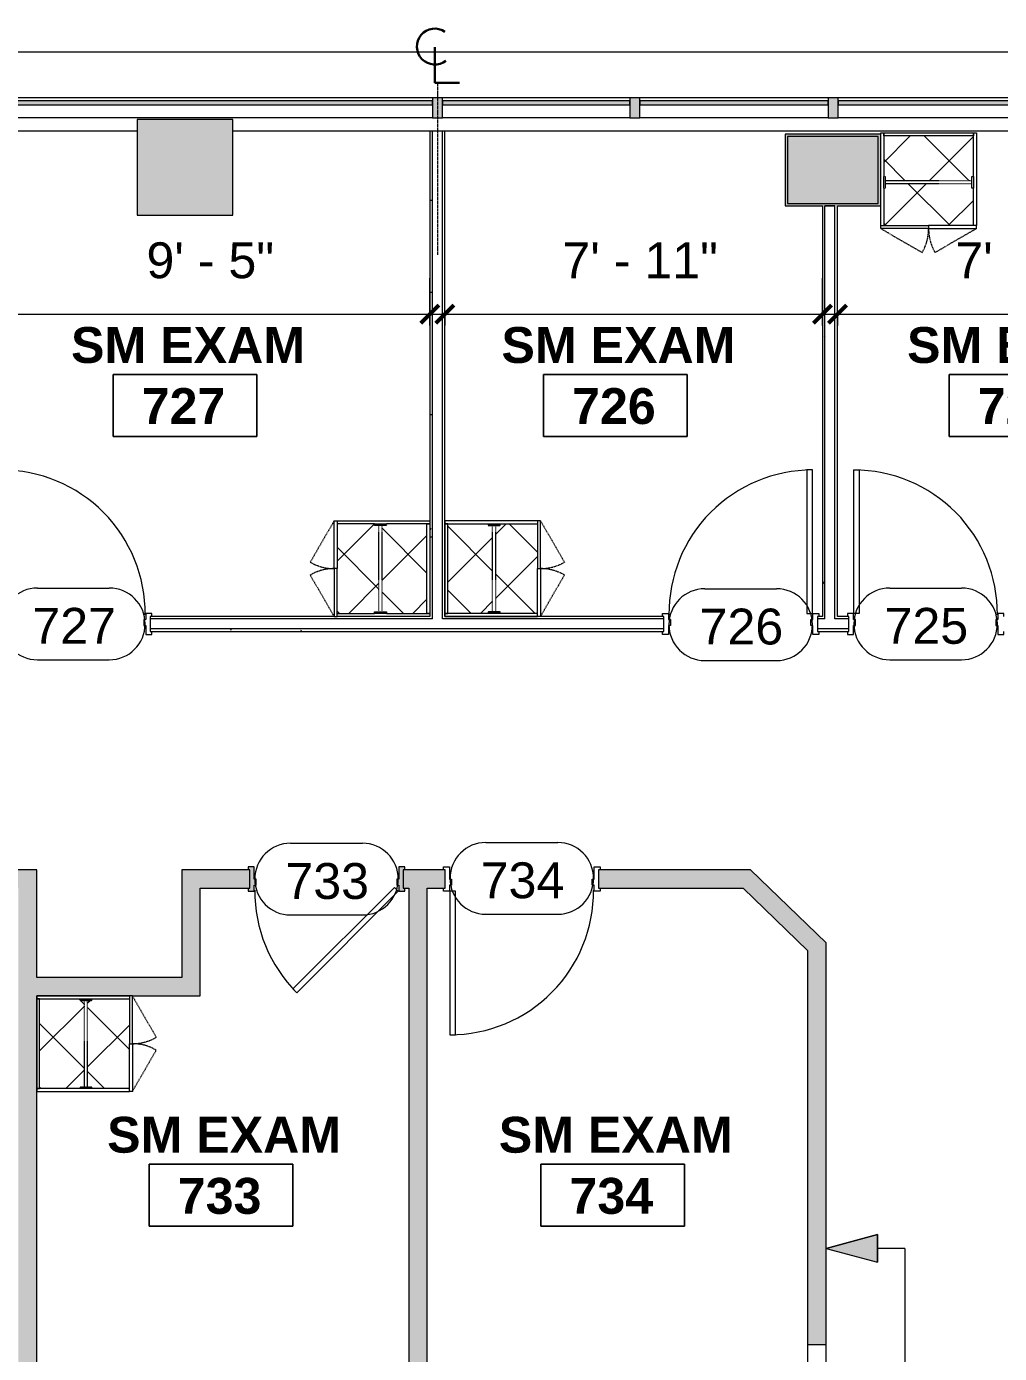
# Model space of a CAD drawing. Header units: inches. Extents: x 920 to 3228, y -557 to 2680.
# Drawn here: x 2191.8 to 2435.8, y 1807.4 to 2140.2 of the extents above; entities that cross this region are included whole.
import ezdxf

# ---------------------------------------------------------------- set-up
doc = ezdxf.new("R2010")
doc.units = ezdxf.units.IN
doc.header["$MEASUREMENT"] = 0
for name, pattern in [('Center 1_16_', [0.15625, 0.0625, -0.03125, 0.03125, -0.03125]), ('Dash', [0.25, 0.125, -0.125]), ('Hidden', [0.28125, 0.1875, -0.09375])]:
    doc.linetypes.add(name, pattern=pattern)
for name, color, linetype, lineweight in [('A-ANNO-DIMS', 211, 'Continuous', 9), ('A-ANNO-DIMS-96', 211, 'Continuous', 9), ('A-ANNO-NOTE', 131, 'Continuous', 9), ('A-AREA-IDEN', 2, 'Continuous', 9), ('A-DETL', 90, 'Continuous', 9), ('A-DETL-GENF', 92, 'Continuous', 9), ('A-DOOR', 31, 'Continuous', 13), ('A-DOOR-IDEN', 31, 'Continuous', 9), ('A-GLAZ-CURT', 52, 'Continuous', 13), ('A-GLAZ-CWMG', 51, 'Continuous', 13), ('A-WALL', 113, 'Continuous', 13), ('A-WALL-PATT', 111, 'Continuous', 13), ('I-WALL', 2, 'Continuous', 13), ('Q-CASE', 31, 'Continuous', 13), ('Q-CASE-HDLN', 31, 'Dash', 9)]:
    doc.layers.add(name, color=color, linetype=linetype, lineweight=lineweight)
doc.styles.add('Swis721 Lt BT', font='swissl.ttf', dxfattribs={"height": 9})
doc.styles.add('Swis721 Lt BT_B', font='', dxfattribs={"height": 9})
doc.styles.get('Swis721 Lt BT_B').set_extended_font_data('Swis721 Lt BT', bold=True)
doc.dimstyles.new('OTJ_-_3_32__Linear__0__Tolerance', dxfattribs={"dimscale": 12, "dimtxt": 9.497835, "dimasz": 0.375, "dimexe": 0.75, "dimexo": 0.5, "dimgap": 0.5, "dimtad": 1, "dimdec": 0, "dimzin": 3, "dimdsep": 46, "dimlunit": 4, "dimtxsty": 'Swis721 Lt BT', "dimblk1": 'OBLIQUE', "dimblk2": 'OBLIQUE', "dimsah": 1, "dimcen": 0.09, "dimdle": 0.75, "dimazin": 0, "dimtfac": 1, "dimtdec": 4, "dimtix": 1, "dimtmove": 0, "dimatfit": 3, "dimfxl": 1, "dimtvp": 1, "dimfrac": 2, "dimtolj": 1, "dimtzin": 0, "dimarcsym": 2})
doc.dimstyles.new('OTJ_-_3_32__Linear__1_2__Tolerance', dxfattribs={"dimscale": 12, "dimtxt": 9.497835, "dimasz": 0.375, "dimexe": 0.75, "dimexo": 0.5, "dimgap": 0.5, "dimtad": 1, "dimdec": 1, "dimrnd": 0.5, "dimzin": 3, "dimdsep": 46, "dimlunit": 4, "dimtxsty": 'Swis721 Lt BT', "dimblk1": 'OBLIQUE', "dimblk2": 'OBLIQUE', "dimsah": 1, "dimcen": 0.09, "dimdle": 0.75, "dimazin": 0, "dimtfac": 1, "dimtdec": 4, "dimtix": 1, "dimtmove": 0, "dimatfit": 3, "dimfxl": 1, "dimtvp": 1, "dimfrac": 2, "dimtolj": 1, "dimtzin": 0, "dimarcsym": 2})
pattern_1 = [(0, (664.756, 0), (30.72, 7.68), [1.267, -21.773, 1.267, -21.773, -122.88]), (0, (664.756, 0), (30.72, 7.68), [-46.08, 1.267, -44.813, 1.267, -21.773, -53.76]), (0, (664.756, 0), (30.72, 7.68), [-115.2, 1.267, -14.093, 1.267, -37.133]), (120, (676.276, 3.84), (-22.011075, 22.7643), [1.267, -21.773, 1.267, -21.773, -122.88]), (120, (676.276, 3.84), (-22.011075, 22.7643), [-46.08, 1.267, -44.813, 1.267, -21.773, -53.76]), (120, (676.276, 3.84), (-22.011075, 22.7643), [-115.2, 1.267, -14.093, 1.267, -37.133]), (240, (680.116, 19.2), (-8.708925, -30.4443), [1.267, -21.773, 1.267, -21.773, -122.88]), (240, (680.116, 19.2), (-8.708925, -30.4443), [-46.08, 1.267, -44.813, 1.267, -21.773, -53.76]), (240, (680.116, 19.2), (-8.708925, -30.4443), [-115.2, 1.267, -14.093, 1.267, -37.133])]

# ---------------------------------------------------------------- blocks, each defined once
blk = doc.blocks.new('System Panel - Glazed-7148734-Level XX  CONSTRUCTION')
at = {"layer": 'A-GLAZ-CURT', "lineweight": 9}
blk.add_hatch(color=7, dxfattribs=at).paths.add_polyline_path([(11.22, 0.75), (61.25, 0.75), (61.25, 1.75), (-61.25, 1.75), (-61.25, 0.75), (3.59, 0.75)], flags=0)
at = {"layer": 'A-GLAZ-CURT', "color": 8, "lineweight": 20}
for p, q in [((61.25, 1.75), (-61.25, 1.75)), ((-61.25, 1.75), (-61.25, 0.75)), ((-61.25, 0.75), (61.25, 0.75)), ((61.25, 0.75), (61.25, 1.75))]:
    blk.add_line(p, q, dxfattribs=at)
blk = doc.blocks.new('System Panel - Glazed-7148729-Level XX  CONSTRUCTION')
at = {"layer": 'A-GLAZ-CURT', "lineweight": 9}
blk.add_hatch(color=7, dxfattribs=at).paths.add_polyline_path([(23.5, 0.75), (23.5, 1.75), (-23.5, 1.75), (-23.5, 0.75)], flags=0)
at = {"layer": 'A-GLAZ-CURT', "color": 8, "lineweight": 20}
for p, q in [((23.5, 1.75), (-23.5, 1.75)), ((-23.5, 1.75), (-23.5, 0.75)), ((-23.5, 0.75), (23.5, 0.75)), ((23.5, 0.75), (23.5, 1.75))]:
    blk.add_line(p, q, dxfattribs=at)
blk = doc.blocks.new('System Panel - Glazed-7148728-Level XX  CONSTRUCTION')
at = {"layer": 'A-GLAZ-CURT', "lineweight": 9}
blk.add_hatch(color=7, dxfattribs=at).paths.add_polyline_path([(23.625, 0.75), (23.625, 1.75), (-23.625, 1.75), (-23.625, 0.75)], flags=0)
at = {"layer": 'A-GLAZ-CURT', "color": 8, "lineweight": 20}
for p, q in [((23.625, 1.75), (-23.625, 1.75)), ((-23.625, 1.75), (-23.625, 0.75)), ((-23.625, 0.75), (23.625, 0.75)), ((23.625, 0.75), (23.625, 1.75))]:
    blk.add_line(p, q, dxfattribs=at)
blk = doc.blocks.new('System Panel - Glazed-7148733-Level XX  CONSTRUCTION')
at = {"layer": 'A-GLAZ-CURT', "lineweight": 9}
blk.add_hatch(color=7, dxfattribs=at).paths.add_polyline_path([(23.75, 0.75), (23.75, 1.75), (-23.75, 1.75), (-23.75, 0.75)], flags=0)
at = {"layer": 'A-GLAZ-CURT', "color": 8, "lineweight": 20}
for p, q in [((23.75, 1.75), (-23.75, 1.75)), ((-23.75, 1.75), (-23.75, 0.75)), ((-23.75, 0.75), (23.75, 0.75)), ((23.75, 0.75), (23.75, 1.75))]:
    blk.add_line(p, q, dxfattribs=at)
blk = doc.blocks.new('Rectangular Mullion - 2_5_ x 5_ rectangular-7148713-Level XX  CONSTRUCTION')
at = {"layer": 'A-GLAZ-CWMG', "lineweight": 9}
blk.add_hatch(color=7, dxfattribs=at).paths.add_polyline_path([(-1.25, 2.5), (1.25, 2.5), (1.25, -2.5), (-1.25, -2.5), (-1.25, -0.75)], flags=0)
at = {"layer": 'A-GLAZ-CWMG', "color": 8, "lineweight": 20}
for p, q in [((-1.25, 2.5), (1.25, 2.5)), ((-1.25, -2.5), (-1.25, 2.5)), ((1.25, 2.5), (1.25, -2.5)), ((1.25, -2.5), (-1.25, -2.5))]:
    blk.add_line(p, q, dxfattribs=at)
blk = doc.blocks.new('Rectangular Mullion - 2_5_ x 5_ rectangular-7148719-Level XX  CONSTRUCTION')
at = {"layer": 'A-GLAZ-CWMG', "lineweight": 9}
for p, q in [((1628.8, 2122.36), (1506.3, 2122.36)), ((1628.8, 2117.36), (1506.3, 2117.36))]:
    blk.add_line(p, q, dxfattribs=at)
blk = doc.blocks.new('Rectangular Mullion - 2_5_ x 5_ rectangular-7148714-Level XX  CONSTRUCTION')
at = {"layer": 'A-GLAZ-CWMG', "lineweight": 9}
for p, q in [((1453.8, 2122.36), (1406.8, 2122.36)), ((1453.8, 2117.36), (1406.8, 2117.36))]:
    blk.add_line(p, q, dxfattribs=at)
blk = doc.blocks.new('Rectangular Mullion - 2_5_ x 5_ rectangular-7148712-Level XX  CONSTRUCTION')
at = {"layer": 'A-GLAZ-CWMG', "lineweight": 9}
for p, q in [((1728.05, 2122.36), (1680.8, 2122.36)), ((1728.05, 2117.36), (1680.8, 2117.36))]:
    blk.add_line(p, q, dxfattribs=at)
blk = doc.blocks.new('Rectangular Mullion - 2_5_ x 5_ rectangular-7148718-Level XX  CONSTRUCTION')
at = {"layer": 'A-GLAZ-CWMG', "lineweight": 9}
for p, q in [((1179.55, 2122.36), (1132.05, 2122.36)), ((1179.55, 2117.36), (1132.05, 2117.36))]:
    blk.add_line(p, q, dxfattribs=at)
blk = doc.blocks.new('Door - Single - Solid Door-7732915-Level XX  CONSTRUCTION')
at = {"layer": 'A-DOOR'}
h = blk.add_hatch(color=250, dxfattribs=at)
h.paths.add_polyline_path([(-14.13, 3.15), (-15.63, 3.15), (-15.63, 2.4), (-15.26, 2.4), (-15.26, -2.22), (-15.63, -2.22), (-15.63, -2.97), (-14.13, -2.97), (-14.13, 0.15), (-13.63, 0.15), (-13.63, 1.65), (-14.13, 1.65), (-14.13, 2.4)], flags=0)
h.paths.add_polyline_path([(23.24, 3.15), (22.12, 3.15), (22.12, 1.65), (21.62, 1.65), (21.62, 0.15), (22.12, 0.15), (22.12, -2.97), (23.62, -2.97), (23.62, -2.22), (23.24, -2.22), (23.24, 2.4), (23.62, 2.4), (23.62, 3.15)], flags=0)
at = {"layer": 'A-DOOR', "color": 8, "lineweight": 20}
for p, q in [((-14.01, 3.15), (11.45, 28.61)), ((12.42, 27.63), (-13.03, 2.18)), ((11.45, 28.61), (12.42, 27.63)), ((-15.63, 3.15), (-15.63, 2.4)), ((-14.13, 3.15), (-15.63, 3.15)), ((-14.13, 1.65), (-14.13, 3.15)), ((-13.63, 1.65), (-14.13, 1.65)), ((-14.13, -2.97), (-14.13, 0.15)), ((-14.13, 0.15), (-13.63, 0.15)), ((-13.03, 2.18), (-14.01, 3.15)), ((-13.63, 0.15), (-13.63, 1.65)), ((22.12, 1.65), (21.62, 1.65)), ((21.62, 1.65), (21.62, 0.15)), ((21.62, 0.15), (22.12, 0.15)), ((23.62, 3.15), (22.12, 3.15)), ((22.12, 3.15), (22.12, 1.65)), ((22.12, 0.15), (22.12, -2.97)), ((23.62, 2.4), (23.62, 3.15)), ((-15.63, -2.22), (-15.63, -2.97)), ((-15.63, -2.97), (-14.13, -2.97)), ((22.12, -2.97), (23.62, -2.97)), ((23.62, -2.97), (23.62, -2.22))]:
    blk.add_line(p, q, dxfattribs=at)
at = {"layer": 'A-DOOR', "lineweight": 9}
blk.add_arc((-14.01, 3.15), 36, 359.5, 45, dxfattribs=at)
blk = doc.blocks.new('Door - Single - Solid Door-7669144-Level XX  CONSTRUCTION')
at = {"layer": 'A-DOOR', "lineweight": 9}
for p, q in [((-15.63, 2.97), (-14.13, 2.97)), ((-15.63, 2.22), (-15.63, 2.97)), ((-14.13, 2.97), (-14.13, -0.15)), ((22.12, 2.97), (23.62, 2.97)), ((22.12, -0.15), (22.12, 2.97)), ((23.62, 2.97), (23.62, 2.22)), ((-15.63, -3.15), (-15.63, -2.4)), ((-14.13, -3.15), (-15.63, -3.15)), ((-14.13, -0.15), (-13.63, -0.15)), ((-14.13, -1.65), (-14.13, -3.15)), ((-13.63, -1.65), (-14.13, -1.65)), ((-13.63, -0.15), (-13.63, -1.65)), ((21.62, -0.15), (22.12, -0.15)), ((21.62, -1.65), (21.62, -0.15)), ((22.12, -1.65), (21.62, -1.65)), ((22.12, -3.15), (22.12, -1.65)), ((23.62, -3.15), (22.12, -3.15)), ((23.62, -2.4), (23.62, -3.15))]:
    blk.add_line(p, q, dxfattribs=at)
at = {"layer": 'A-DOOR'}
for p, q in [((-12.63, -3.15), (-14.01, -3.15)), ((-14.01, -3.15), (-14.01, -39.15)), ((-12.63, -39.15), (-12.63, -3.15)), ((-14.01, -39.15), (-12.63, -39.15))]:
    blk.add_line(p, q, dxfattribs=at)
at = {"layer": 'A-DOOR', "lineweight": 9}
blk.add_arc((-14.01, -3.15), 36, 270, 0.5, dxfattribs=at)
blk = doc.blocks.new('Door - Single - Solid Door-7355446-Level XX  CONSTRUCTION')
at = {"layer": 'A-DOOR'}
for p, q in [((-14.01, 38.71), (-12.63, 38.71)), ((-14.01, 2.71), (-14.01, 38.71)), ((-12.63, 38.71), (-12.63, 2.71)), ((-12.63, 2.71), (-14.01, 2.71))]:
    blk.add_line(p, q, dxfattribs=at)
at = {"layer": 'A-DOOR', "lineweight": 9}
for p, q in [((-15.63, 2.71), (-15.63, 1.96)), ((-14.13, 2.71), (-15.63, 2.71)), ((-14.13, 1.21), (-14.13, 2.71)), ((-13.63, 1.21), (-14.13, 1.21)), ((-13.63, -0.29), (-13.63, 1.21)), ((22.12, 1.21), (21.62, 1.21)), ((21.62, 1.21), (21.62, -0.29)), ((23.62, 2.71), (22.12, 2.71)), ((22.12, 2.71), (22.12, 1.21)), ((23.62, 1.96), (23.62, 2.71)), ((-15.63, -1.79), (-15.63, -2.54)), ((-15.63, -2.54), (-14.13, -2.54)), ((-14.13, -2.54), (-14.13, -0.29)), ((-14.13, -0.29), (-13.63, -0.29)), ((21.62, -0.29), (22.12, -0.29)), ((22.12, -0.29), (22.12, -2.54)), ((22.12, -2.54), (23.62, -2.54)), ((23.62, -2.54), (23.62, -1.79))]:
    blk.add_line(p, q, dxfattribs=at)
blk.add_arc((-14.01, 2.71), 36, 359.5, 90, dxfattribs=at)
blk = doc.blocks.new('Door - Single - Solid Door-V12-Level XX  CONSTRUCTION')
at = {"layer": 'A-DOOR', "lineweight": 9}
for p, q in [((-15.63, 2.54), (-14.13, 2.54)), ((-15.63, 1.79), (-15.63, 2.54)), ((-14.13, 2.54), (-14.13, 0.29)), ((-14.13, 0.29), (-13.63, 0.29)), ((-13.63, 0.29), (-13.63, -1.21)), ((21.62, 0.29), (22.12, 0.29)), ((21.62, -1.21), (21.62, 0.29)), ((22.12, 2.54), (23.62, 2.54)), ((22.12, 0.29), (22.12, 2.54)), ((23.62, 2.54), (23.62, 1.79)), ((-15.63, -2.71), (-15.63, -1.96)), ((-14.13, -2.71), (-15.63, -2.71)), ((-14.13, -1.21), (-14.13, -2.71)), ((-13.63, -1.21), (-14.13, -1.21)), ((22.12, -1.21), (21.62, -1.21)), ((22.12, -2.71), (22.12, -1.21)), ((23.62, -2.71), (22.12, -2.71)), ((23.62, -1.96), (23.62, -2.71))]:
    blk.add_line(p, q, dxfattribs=at)
at = {"layer": 'A-DOOR'}
for p, q in [((-12.63, -2.71), (-14.01, -2.71)), ((-14.01, -2.71), (-14.01, -38.71)), ((-12.63, -38.71), (-12.63, -2.71)), ((-14.01, -38.71), (-12.63, -38.71))]:
    blk.add_line(p, q, dxfattribs=at)
at = {"layer": 'A-DOOR', "lineweight": 9}
blk.add_arc((-14.01, -2.71), 36, 270, 0.5, dxfattribs=at)
blk = doc.blocks.new('CW Cupbd Combined - Robe 80_h x 24_d - 2 Doors - 1 rail - 1 shoe shelf-V63-Level XX  CONSTRUCTION')
at = {"layer": 'Q-CASE', "lineweight": 9}
h = blk.add_hatch(dxfattribs=at)
h.set_pattern_fill('FP_35', color=256, style=0, pattern_type=2)
h.set_pattern_definition([(225, (1767.241, 2115.904), (8.012227, -8.012227), []), (315, (1767.241, 2115.904), (8.012227, 8.012227), [])])
h.paths.add_polyline_path([(25.25, 25.61), (2.75, 25.61), (2.75, 16.21), (3.14, 16.21), (3.14, 15.13), (24.85, 15.13), (24.85, 16.21), (25.25, 16.21), (25.25, 20.91)], flags=0)
h.paths.add_polyline_path([(3.58, 14.34), (3.14, 14.34), (3.14, 13.26), (2.75, 13.26), (2.75, 3.11), (25.25, 3.11), (25.25, 13.26), (24.85, 13.26), (24.85, 14.34), (10.27, 14.34)], flags=0)
at = {"layer": 'Q-CASE', "linetype": 'Hidden', "lineweight": 9}
for p, q in [((2, 26.36), (12.39, 32.36)), ((26, 26.36), (15.6, 32.36))]:
    blk.add_line(p, q, dxfattribs=at)
at = {"layer": 'Q-CASE', "lineweight": 20}
for p, q in [((14, 26.36), (2, 26.36)), ((2, 26.36), (2, 25.61)), ((2, 25.61), (14, 25.61)), ((2, 2.36), (2, 25.61)), ((2.75, 25.61), (2.75, 16.21)), ((14, 25.61), (14, 26.36)), ((14, 25.61), (14, 26.36)), ((14, 26.36), (26, 26.36)), ((26, 25.61), (14, 25.61)), ((25.25, 16.21), (25.25, 25.61)), ((26, 26.36), (26, 25.61)), ((26, 25.61), (26, 2.36)), ((2.75, 13.26), (2.75, 2.36)), ((25.25, 2.36), (25.25, 13.26)), ((2.75, 2.36), (2, 2.36)), ((2.75, 3.11), (25.25, 3.11)), ((2.75, 2.36), (2.75, 3.11)), ((25.25, 2.36), (2.75, 2.36)), ((25.25, 3.11), (25.25, 2.36)), ((26, 2.36), (25.25, 2.36))]:
    blk.add_line(p, q, dxfattribs=at)
at = {"layer": 'Q-CASE', "lineweight": 9}
for p, q in [((2.75, 13.26), (2.75, 16.21)), ((3.14, 16.21), (3.14, 13.26)), ((24.85, 13.26), (24.85, 16.21)), ((25.25, 16.21), (25.25, 13.26))]:
    blk.add_line(p, q, dxfattribs=at)
at = {"layer": 'Q-CASE', "linetype": 'Hidden', "lineweight": 9}
for centre, start, end in [((2, 26.36), 359.5, 30), ((26, 26.36), 150, 180.5)]:
    blk.add_arc(centre, 12, start, end, dxfattribs=at)
at = {"layer": 'Q-CASE-HDLN'}
for p, q in [((2.75, 16.21), (3.14, 16.21)), ((3.14, 16.21), (3.14, 13.26)), ((3.14, 15.13), (24.85, 15.13)), ((3.14, 14.34), (24.85, 14.34)), ((24.85, 13.26), (24.85, 16.21)), ((24.85, 16.21), (25.25, 16.21)), ((3.14, 13.26), (2.75, 13.26)), ((25.25, 13.26), (24.85, 13.26))]:
    blk.add_line(p, q, dxfattribs=at)
blk = doc.blocks.new('CW Cupbd Combined - Robe 80_h x 24_d - 2 Doors - 1 rail - 1 shoe shelf-V67-Level XX  CONSTRUCTION')
at = {"layer": 'Q-CASE', "lineweight": 9}
h = blk.add_hatch(dxfattribs=at)
h.set_pattern_fill('FP_36', color=256, style=0, pattern_type=2)
h.set_pattern_definition([(315, (-1990.25, 1629.563), (8.012227, 8.012227), []), (45, (-1990.25, 1629.563), (-8.012227, 8.012227), [])])
h.paths.add_polyline_path([(2.75, -6.37), (2.75, -13.26), (3.14, -13.26), (3.14, -14.34), (24.85, -14.34), (24.85, -13.26), (25.25, -13.26), (25.25, -3.11), (2.75, -3.11)], flags=0)
h.paths.add_polyline_path([(2.75, -16.21), (2.75, -25.61), (25.25, -25.61), (25.25, -16.21), (24.85, -16.21), (24.85, -15.13), (3.14, -15.13), (3.14, -16.21), (2.9, -16.21)], flags=0)
at = {"layer": 'Q-CASE', "lineweight": 20}
for p, q in [((2.75, -2.36), (2, -2.36)), ((2, -2.36), (2, -25.61)), ((2.75, -13.26), (2.75, -2.36)), ((25.25, -2.36), (2.75, -2.36)), ((2.75, -2.36), (2.75, -3.11)), ((2.75, -3.11), (25.25, -3.11)), ((26, -2.36), (25.25, -2.36)), ((25.25, -2.36), (25.25, -13.26)), ((25.25, -3.11), (25.25, -2.36)), ((26, -25.61), (26, -2.36)), ((2.75, -25.61), (2.75, -16.21)), ((25.25, -16.21), (25.25, -25.61)), ((2, -25.61), (14, -25.61)), ((2, -26.36), (2, -25.61)), ((14, -26.36), (2, -26.36)), ((14, -25.61), (14, -26.36)), ((26, -25.61), (14, -25.61)), ((14, -25.61), (14, -26.36)), ((14, -26.36), (26, -26.36)), ((26, -26.36), (26, -25.61))]:
    blk.add_line(p, q, dxfattribs=at)
at = {"layer": 'Q-CASE', "lineweight": 9}
for p, q in [((2.75, -16.21), (2.75, -13.26)), ((3.14, -13.26), (3.14, -16.21)), ((24.85, -16.21), (24.85, -13.26)), ((25.25, -13.26), (25.25, -16.21))]:
    blk.add_line(p, q, dxfattribs=at)
at = {"layer": 'Q-CASE', "linetype": 'Hidden', "lineweight": 9}
for p, q in [((2, -26.36), (12.39, -32.36)), ((26, -26.36), (15.6, -32.36))]:
    blk.add_line(p, q, dxfattribs=at)
for centre, start, end in [((2, -26.36), 330, 0.5), ((26, -26.36), 179.5, 210)]:
    blk.add_arc(centre, 12, start, end, dxfattribs=at)
at = {"layer": 'Q-CASE-HDLN'}
for p, q in [((3.14, -13.26), (2.75, -13.26)), ((3.14, -16.21), (3.14, -13.26)), ((25.25, -13.26), (24.85, -13.26)), ((24.85, -13.26), (24.85, -16.21)), ((2.75, -16.21), (3.14, -16.21)), ((3.14, -14.34), (24.85, -14.34)), ((3.14, -15.13), (24.85, -15.13)), ((24.85, -16.21), (25.25, -16.21))]:
    blk.add_line(p, q, dxfattribs=at)
blk = doc.blocks.new('CW Cupbd Combined - Robe 80_h x 24_d - 2 Doors - 1 rail - 1 shoe shelf-V71-Level XX  CONSTRUCTION')
at = {"layer": 'Q-CASE', "lineweight": 9}
h = blk.add_hatch(dxfattribs=at)
h.set_pattern_fill('FP_37', color=256, style=0, pattern_type=2)
h.set_pattern_definition([(315, (-1871.057, 1527.2), (8.012227, 8.012227), []), (45, (-1871.057, 1527.2), (-8.012227, 8.012227), [])])
h.paths.add_polyline_path([(2.75, -3.11), (2.75, -13.26), (3.14, -13.26), (3.14, -14.34), (24.85, -14.34), (24.85, -13.26), (25.25, -13.26), (25.25, -3.11), (5.71, -3.11)], flags=0)
h.paths.add_polyline_path([(2.75, -24), (2.75, -25.61), (25.25, -25.61), (25.25, -16.21), (24.85, -16.21), (24.85, -15.13), (3.14, -15.13), (3.14, -16.21), (2.75, -16.21)], flags=0)
at = {"layer": 'Q-CASE', "lineweight": 20}
for p, q in [((2.75, -2.36), (2, -2.36)), ((2, -2.36), (2, -25.61)), ((2.75, -13.26), (2.75, -2.36)), ((25.25, -2.36), (2.75, -2.36)), ((2.75, -2.36), (2.75, -3.11)), ((2.75, -3.11), (25.25, -3.11)), ((26, -2.36), (25.25, -2.36)), ((25.25, -2.36), (25.25, -13.26)), ((25.25, -3.11), (25.25, -2.36)), ((26, -25.61), (26, -2.36)), ((2.75, -25.61), (2.75, -16.21)), ((25.25, -16.21), (25.25, -25.61)), ((2, -25.61), (14, -25.61)), ((2, -26.36), (2, -25.61)), ((14, -26.36), (2, -26.36)), ((14, -25.61), (14, -26.36)), ((26, -25.61), (14, -25.61)), ((14, -25.61), (14, -26.36)), ((14, -26.36), (26, -26.36)), ((26, -26.36), (26, -25.61))]:
    blk.add_line(p, q, dxfattribs=at)
at = {"layer": 'Q-CASE', "lineweight": 9}
for p, q in [((2.75, -16.21), (2.75, -13.26)), ((3.14, -13.26), (3.14, -16.21)), ((24.85, -16.21), (24.85, -13.26)), ((25.25, -13.26), (25.25, -16.21))]:
    blk.add_line(p, q, dxfattribs=at)
at = {"layer": 'Q-CASE', "linetype": 'Hidden', "lineweight": 9}
for p, q in [((2, -26.36), (12.39, -32.36)), ((26, -26.36), (15.6, -32.36))]:
    blk.add_line(p, q, dxfattribs=at)
for centre, start, end in [((2, -26.36), 330, 0.5), ((26, -26.36), 179.5, 210)]:
    blk.add_arc(centre, 12, start, end, dxfattribs=at)
at = {"layer": 'Q-CASE-HDLN'}
for p, q in [((3.14, -13.26), (2.75, -13.26)), ((3.14, -16.21), (3.14, -13.26)), ((25.25, -13.26), (24.85, -13.26)), ((24.85, -13.26), (24.85, -16.21)), ((2.75, -16.21), (3.14, -16.21)), ((3.14, -14.34), (24.85, -14.34)), ((3.14, -15.13), (24.85, -15.13)), ((24.85, -16.21), (25.25, -16.21))]:
    blk.add_line(p, q, dxfattribs=at)
blk = doc.blocks.new('CW Cupbd Combined - Robe 80_h x 24_d - 2 Doors - 1 rail - 1 shoe shelf-V83-Level XX  CONSTRUCTION')
at = {"layer": 'Q-CASE', "lineweight": 9}
h = blk.add_hatch(dxfattribs=at)
h.set_pattern_fill('FP_40', color=256, style=0, pattern_type=2)
h.set_pattern_definition([(315, (-1990.25, 1630.537), (8.012227, 8.012227), []), (45, (-1990.25, 1630.537), (-8.012227, 8.012227), [])])
h.paths.add_polyline_path([(2.75, 18.82), (2.75, 16.21), (3.14, 16.21), (3.14, 15.13), (24.85, 15.13), (24.85, 16.21), (25.25, 16.21), (25.25, 25.61), (2.75, 25.61)], flags=0)
h.paths.add_polyline_path([(2.75, 13.26), (2.75, 3.11), (25.25, 3.11), (25.25, 13.26), (24.85, 13.26), (24.85, 14.34), (3.14, 14.34), (3.14, 13.26), (2.9, 13.26)], flags=0)
at = {"layer": 'Q-CASE', "linetype": 'Hidden', "lineweight": 9}
for p, q in [((2, 26.36), (12.39, 32.36)), ((26, 26.36), (15.6, 32.36))]:
    blk.add_line(p, q, dxfattribs=at)
at = {"layer": 'Q-CASE', "lineweight": 20}
for p, q in [((14, 26.36), (2, 26.36)), ((2, 26.36), (2, 25.61)), ((2, 25.61), (14, 25.61)), ((2, 2.36), (2, 25.61)), ((2.75, 25.61), (2.75, 16.21)), ((14, 25.61), (14, 26.36)), ((14, 25.61), (14, 26.36)), ((14, 26.36), (26, 26.36)), ((26, 25.61), (14, 25.61)), ((25.25, 16.21), (25.25, 25.61)), ((26, 26.36), (26, 25.61)), ((26, 25.61), (26, 2.36)), ((2.75, 13.26), (2.75, 2.36)), ((25.25, 2.36), (25.25, 13.26)), ((2.75, 2.36), (2, 2.36)), ((2.75, 3.11), (25.25, 3.11)), ((2.75, 2.36), (2.75, 3.11)), ((25.25, 2.36), (2.75, 2.36)), ((25.25, 3.11), (25.25, 2.36)), ((26, 2.36), (25.25, 2.36))]:
    blk.add_line(p, q, dxfattribs=at)
at = {"layer": 'Q-CASE', "lineweight": 9}
for p, q in [((2.75, 13.26), (2.75, 16.21)), ((3.14, 16.21), (3.14, 13.26)), ((24.85, 13.26), (24.85, 16.21)), ((25.25, 16.21), (25.25, 13.26))]:
    blk.add_line(p, q, dxfattribs=at)
at = {"layer": 'Q-CASE', "linetype": 'Hidden', "lineweight": 9}
for centre, start, end in [((2, 26.36), 359.5, 30), ((26, 26.36), 150, 180.5)]:
    blk.add_arc(centre, 12, start, end, dxfattribs=at)
at = {"layer": 'Q-CASE-HDLN'}
for p, q in [((2.75, 16.21), (3.14, 16.21)), ((3.14, 16.21), (3.14, 13.26)), ((3.14, 15.13), (24.85, 15.13)), ((3.14, 14.34), (24.85, 14.34)), ((24.85, 13.26), (24.85, 16.21)), ((24.85, 16.21), (25.25, 16.21)), ((3.14, 13.26), (2.75, 13.26)), ((25.25, 13.26), (24.85, 13.26))]:
    blk.add_line(p, q, dxfattribs=at)
blk = doc.blocks.new('Align Symbol - without word - Adjustable-7734657-Level XX  CONSTRUCTION')
at = {"layer": 'A-DETL-GENF'}
for p, q in [((0, 19.73), (0, 12.91)), ((0, 19.73), (36, 19.73)), ((36, 19.73), (36, 12.91))]:
    blk.add_line(p, q, dxfattribs=at)
blk = doc.blocks.new('Room Tag - Room Name and Number-3379422-Level XX  CONSTRUCTION')
at = {"layer": 'A-AREA-IDEN'}
for p, q in [((-0.1881, -0.1636), (-0.1881, -0.0018)), ((-0.1881, -0.0018), (0.1869, -0.0018)), ((0.1869, -0.0018), (-0.1881, -0.0018)), ((-0.1881, -0.0018), (-0.1881, -0.1636)), ((0.1869, -0.0018), (0.1869, -0.1636)), ((0.1869, -0.1636), (0.1869, -0.0018)), ((0.1869, -0.1636), (-0.1881, -0.1636)), ((-0.1881, -0.1636), (0.1869, -0.1636))]:
    blk.add_line(p, q, dxfattribs=at)
blk = doc.blocks.new('Door Tag - Door Tag-41184-Level XX  CONSTRUCTION')
at = {"layer": 'A-DOOR-IDEN'}
for p, q in [((-0.09375, 0.09375), (0.09375, 0.09375)), ((-0.09375, -0.09375), (0.09375, -0.09375))]:
    blk.add_line(p, q, dxfattribs=at)
for centre, start, end in [((-0.09375, 0), 90, 270), ((0.09375, 0), 270, 90)]:
    blk.add_arc(centre, 0.09375, start, end, dxfattribs=at)
blk = doc.blocks.new('Centerline - Centerline-43150-Level XX  CONSTRUCTION')
at = {"layer": 'A-ANNO-NOTE', "lineweight": 30}
for p, q in [((0, 0.0259), (0, -0.0678)), ((0, -0.0678), (0.0642, -0.0678))]:
    blk.add_line(p, q, dxfattribs=at)
blk.add_arc((0, 0.0273), 0.0469, 55.7755, 308.0372, dxfattribs=at)
blk = doc.blocks.new('DIMBLOCK36-Level XX  CONSTRUCTION')
at = {"layer": 'A-ANNO-DIMS-96'}
for p, q in [((2179.86, 2065.27), (2179.86, 2077.09)), ((2292.93, 2065.27), (2292.93, 2077.09)), ((2170.86, 2068.09), (2301.93, 2068.09)), ((2179.86, 2068.09), (2179.86, 2065.27)), ((2292.93, 2068.09), (2292.93, 2065.27))]:
    blk.add_line(p, q, dxfattribs=at)
at = {"layer": 'A-ANNO-DIMS-96', "lineweight": 50}
for p, q in [((2179.86, 2068.09), (2177.61, 2065.84)), ((2179.86, 2068.09), (2182.11, 2070.34)), ((2292.93, 2068.09), (2290.68, 2065.84)), ((2292.93, 2068.09), (2295.18, 2070.34))]:
    blk.add_line(p, q, dxfattribs=at)
at = {"layer": 'A-ANNO-DIMS-96', "color": 0, "insert": (2221.85, 2086.1), "char_height": 9, "width": 34.9159, "attachment_point": 1, "line_spacing_factor": 1.005062, "style": 'Swis721 Lt BT'}
blk.add_mtext('9\' - 5"', dxfattribs=at)
blk = doc.blocks.new('_Oblique')
at = {"color": 0, "linetype": 'ByBlock', "lineweight": -2}
blk.add_line((-0.5, -0.5), (0.5, 0.5), dxfattribs=at)
blk = doc.blocks.new('DIMBLOCK37-Level XX  CONSTRUCTION')
at = {"layer": 'A-ANNO-DIMS-96'}
for p, q in [((2296.68, 2065.27), (2296.68, 2077.09)), ((2391.38, 2065.27), (2391.38, 2077.09)), ((2287.68, 2068.09), (2400.38, 2068.09)), ((2296.68, 2068.09), (2296.68, 2065.27)), ((2391.38, 2068.09), (2391.38, 2065.27))]:
    blk.add_line(p, q, dxfattribs=at)
at = {"layer": 'A-ANNO-DIMS-96', "lineweight": 50}
for p, q in [((2296.68, 2068.09), (2294.43, 2065.84)), ((2296.68, 2068.09), (2298.93, 2070.34)), ((2391.38, 2068.09), (2389.13, 2065.84)), ((2391.38, 2068.09), (2393.63, 2070.34))]:
    blk.add_line(p, q, dxfattribs=at)
at = {"layer": 'A-ANNO-DIMS-96', "color": 0, "insert": (2326.16, 2086.1), "char_height": 9, "width": 42.8759, "attachment_point": 1, "line_spacing_factor": 1.005062, "style": 'Swis721 Lt BT'}
blk.add_mtext('7\' - 11"', dxfattribs=at)
blk = doc.blocks.new('DIMBLOCK38-Level XX  CONSTRUCTION')
at = {"layer": 'A-ANNO-DIMS-96'}
for p, q in [((2395.13, 2065.27), (2395.13, 2077.09)), ((2490, 2065.27), (2490, 2077.09)), ((2386.13, 2068.09), (2499, 2068.09)), ((2395.13, 2068.09), (2395.13, 2065.27)), ((2490, 2068.09), (2490, 2065.27))]:
    blk.add_line(p, q, dxfattribs=at)
at = {"layer": 'A-ANNO-DIMS-96', "lineweight": 50}
for p, q in [((2395.13, 2068.09), (2392.88, 2065.84)), ((2395.13, 2068.09), (2397.38, 2070.34)), ((2490, 2068.09), (2487.75, 2065.84)), ((2490, 2068.09), (2492.25, 2070.34))]:
    blk.add_line(p, q, dxfattribs=at)
at = {"layer": 'A-ANNO-DIMS-96', "color": 0, "insert": (2424.7, 2086.1), "char_height": 9, "width": 42.8759, "attachment_point": 1, "line_spacing_factor": 1.005062, "style": 'Swis721 Lt BT'}
blk.add_mtext('7\' - 11"', dxfattribs=at)

msp = doc.modelspace()

# ---------------------------------------------------------------- hatches: boundary and pattern name
at = {"layer": 'A-ANNO-NOTE'}
msp.add_hatch(color=256, dxfattribs=at).paths.add_polyline_path([(2405.2, 1830.24), (2405.2, 1837.16), (2392.29, 1833.7)], flags=0)
at = {"layer": 'A-WALL'}
for points in [[(2243.52, 2092.92), (2243.52, 2116.92), (2219.52, 2116.92), (2219.52, 2092.92)], [(2397.52, 2095.87), (2405.38, 2095.87), (2405.38, 2112.62), (2382.63, 2112.62), (2382.63, 2095.87)]]:
    msp.add_hatch(color=250, dxfattribs=at).paths.add_polyline_path(points, flags=0)
at = {"layer": 'A-WALL-PATT', "lineweight": 9}
h = msp.add_hatch(dxfattribs=at)
h.set_pattern_fill('FP_11', color=256, style=0, pattern_type=2)
h.set_pattern_definition(pattern_1)
h.paths.add_polyline_path([(2293.56, 1992.24), (2293.56, 2113.98), (2292.93, 2113.98), (2292.93, 1992.24)], flags=0)
at = {"layer": 'A-WALL-PATT'}
h = msp.add_hatch(color=250, dxfattribs=at)
h.paths.add_polyline_path([(2403.57, 2095.24), (2406, 2095.24), (2406, 2113.24), (2382, 2113.24), (2382, 2095.24), (2397.52, 2095.24)], flags=0)
h.paths.add_polyline_path([(2392, 2095.87), (2382.63, 2095.87), (2382.63, 2112.62), (2405.38, 2112.62), (2405.38, 2095.87), (2394.5, 2095.87)], flags=0)
at = {"layer": 'A-WALL-PATT', "lineweight": 9}
h = msp.add_hatch(dxfattribs=at)
h.set_pattern_fill('FP_11', color=256, style=0, pattern_type=2)
h.set_pattern_definition(pattern_1)
h.paths.add_polyline_path([(2392, 1992.24), (2392, 2095.24), (2391.38, 2095.24), (2391.38, 1992.24)], flags=0)
h = msp.add_hatch(dxfattribs=at)
h.set_pattern_fill('FP_11', color=256, style=0, pattern_type=2)
h.set_pattern_definition(pattern_1)
h.paths.add_polyline_path([(2490, 1991.62), (2491.88, 1991.62), (2491.88, 1992.24), (2436.5, 1992.24), (2436.5, 1991.62)], flags=0)
h.paths.add_polyline_path([(2391.06, 1991.62), (2392, 1991.62), (2392, 1992.24), (2390.13, 1992.24), (2390.13, 1991.62)], flags=0)
h.paths.add_polyline_path([(2398, 1991.62), (2398, 1992.24), (2394.5, 1992.24), (2394.5, 1991.62), (2395.13, 1991.62)], flags=0)
h.paths.add_polyline_path([(2269.68, 1991.62), (2293.56, 1991.62), (2293.56, 1992.24), (2222.78, 1992.24), (2222.78, 1991.62), (2228.06, 1991.62)], flags=0)
h.paths.add_polyline_path([(2184.28, 1991.62), (2184.28, 1992.24), (2180.53, 1992.24), (2180.53, 1991.62)], flags=0)
h.paths.add_polyline_path([(2296.06, 1991.62), (2351.63, 1991.62), (2351.63, 1992.24), (2296.06, 1992.24)], flags=0)
h = msp.add_hatch(dxfattribs=at)
h.set_pattern_fill('FP_11', color=256, style=0, pattern_type=2)
h.set_pattern_definition(pattern_1)
h.paths.add_polyline_path([(2390.13, 1988.49), (2398, 1988.49), (2398, 1989.12), (2390.13, 1989.12)], flags=0)
h.paths.add_polyline_path([(2184.28, 1988.49), (2184.28, 1989.12), (2180.53, 1989.12), (2180.53, 1988.49)], flags=0)
h.paths.add_polyline_path([(2222.78, 1988.49), (2351.63, 1988.49), (2351.63, 1989.12), (2222.78, 1989.12)], flags=0)
h.paths.add_polyline_path([(2491.88, 1988.49), (2491.88, 1989.12), (2436.5, 1989.12), (2436.5, 1988.49), (2490, 1988.49)], flags=0)
h = msp.add_hatch(color=7, dxfattribs=at)
h.paths.add_polyline_path([(2135.28, 1924.05), (2194.32, 1924.05), (2194.32, 1928.67), (2135.28, 1928.67)], flags=0)
h.paths.add_polyline_path([(2089.72, 1924.05), (2096.78, 1924.05), (2096.78, 1928.67), (2087.28, 1928.67), (2087.28, 1924.05)], flags=0)
h.paths.add_polyline_path([(2048.78, 1924.05), (2048.78, 1928.67), (2014.59, 1928.67), (2009.96, 1924.05)], flags=0)
for points in [[(2230.69, 1901.67), (2235.32, 1901.67), (2235.32, 1928.67), (2230.69, 1928.67)], [(2392.29, 1903.94), (2392.29, 1910.37), (2373.34, 1928.67), (2366.68, 1928.67), (2387.66, 1908.41)], [(2194.32, 1797.7), (2194.32, 1924.05), (2189.69, 1924.05), (2189.69, 1797.7)], [(2292.29, 1758.42), (2292.29, 1924.05), (2287.66, 1924.05), (2287.66, 1758.85), (2292.16, 1758.85), (2292.16, 1758.42)], [(2217.57, 1897.05), (2217.57, 1897.05), (2235.32, 1897.05), (2235.32, 1901.67), (2194.32, 1901.67), (2194.32, 1897.05), (2215.96, 1897.05)]]:
    msp.add_hatch(color=7, dxfattribs=at).paths.add_polyline_path(points, flags=0)
h = msp.add_hatch(color=7, dxfattribs=at)
h.paths.add_polyline_path([(2371.47, 1924.05), (2366.68, 1928.67), (2335.23, 1928.67), (2335.23, 1924.05)], flags=0)
h.paths.add_polyline_path([(2286.26, 1924.05), (2296.73, 1924.05), (2296.73, 1928.67), (2286.26, 1928.67)], flags=0)
h.paths.add_polyline_path([(2247.76, 1924.05), (2247.76, 1928.67), (2235.32, 1928.67), (2235.32, 1924.05)], flags=0)
h = msp.add_hatch(color=7, dxfattribs=at)
h.paths.add_polyline_path([(2388.54, 1770.7), (2392.29, 1770.7), (2392.29, 1771.14), (2387.66, 1771.14), (2387.66, 1770.7), (2387.79, 1770.7)], flags=0)
h.paths.add_polyline_path([(2387.66, 1809.64), (2392.29, 1809.64), (2392.29, 1903.94), (2387.66, 1908.41), (2387.66, 1818.57)], flags=0)

# ---------------------------------------------------------------- linework, layer by layer
at = {"layer": 'A-ANNO-NOTE'}
for p, q in [((2405.2, 1837.16), (2392.29, 1833.7)), ((2392.29, 1833.7), (2405.2, 1837.16)), ((2405.2, 1830.24), (2405.2, 1837.16)), ((2405.2, 1837.16), (2405.2, 1830.24)), ((2392.29, 1833.7), (2405.2, 1830.24)), ((2392.29, 1833.7), (2405.2, 1830.24))]:
    msp.add_line(p, q, dxfattribs=at)
at = {"layer": 'A-DETL', "linetype": 'Center 1_16_', "lineweight": 13}
msp.add_line((2294.81, 2125.86), (2294.81, 2082.86), dxfattribs=at)
at = {"layer": 'A-WALL', "lineweight": 9}
for p, q in [((1748.44, 2133.85), (2868.06, 2133.85)), ((2219.52, 2113.98), (1919.65, 2113.98)), ((2292.93, 2113.98), (2243.52, 2113.98)), ((2490, 2113.98), (2296.68, 2113.98)), ((2392, 2095.24), (2394.5, 2095.24)), ((2387.66, 1809.64), (2392.29, 1809.64))]:
    msp.add_line(p, q, dxfattribs=at)
at = {"layer": 'A-WALL', "color": 8, "lineweight": 20}
for p, q in [((2243.52, 2116.92), (2219.52, 2116.92)), ((2219.52, 2116.92), (2219.52, 2092.92)), ((2243.52, 2092.92), (2243.52, 2116.92)), ((2406, 2113.24), (2382, 2113.24)), ((2382, 2113.24), (2382, 2095.24)), ((2406, 2095.24), (2406, 2113.24)), ((2382, 2095.24), (2391.38, 2095.24)), ((2395.13, 2095.24), (2406, 2095.24)), ((2219.52, 2092.92), (2243.52, 2092.92)), ((2194.32, 1928.67), (2135.28, 1928.67)), ((2194.32, 1901.67), (2194.32, 1928.67)), ((2230.69, 1928.67), (2230.69, 1901.67)), ((2247.76, 1928.67), (2230.69, 1928.67)), ((2247.76, 1924.05), (2247.76, 1928.67)), ((2296.73, 1928.67), (2286.26, 1928.67)), ((2286.26, 1928.67), (2286.26, 1924.05)), ((2296.73, 1924.05), (2296.73, 1928.67)), ((2373.34, 1928.67), (2335.23, 1928.67)), ((2335.23, 1928.67), (2335.23, 1924.05)), ((2392.29, 1910.37), (2373.34, 1928.67)), ((2235.32, 1897.05), (2235.32, 1924.05)), ((2235.32, 1924.05), (2247.76, 1924.05)), ((2286.26, 1924.05), (2287.66, 1924.05)), ((2287.66, 1924.05), (2287.66, 1797.7)), ((2292.29, 1924.05), (2296.73, 1924.05)), ((2292.29, 1770.7), (2292.29, 1924.05)), ((2335.23, 1924.05), (2371.47, 1924.05)), ((2371.47, 1924.05), (2387.66, 1908.41)), ((2387.66, 1908.41), (2387.66, 1809.64)), ((2392.29, 1809.64), (2392.29, 1910.37)), ((2230.69, 1901.67), (2194.32, 1901.67)), ((2194.32, 1797.7), (2194.32, 1897.05)), ((2194.32, 1897.05), (2217.57, 1897.05)), ((2218.32, 1897.05), (2235.32, 1897.05))]:
    msp.add_line(p, q, dxfattribs=at)
at = {"layer": 'A-WALL'}
for p, q in [((2293.56, 1991.62), (2293.56, 2113.98)), ((2296.06, 1991.62), (2296.06, 2113.98)), ((2392, 1991.62), (2392, 2095.24)), ((2394.5, 1991.62), (2394.5, 2095.24)), ((2293.56, 1991.62), (2222.78, 1991.62)), ((2351.63, 1991.62), (2296.06, 1991.62)), ((2392, 1991.62), (2390.13, 1991.62)), ((2398, 1991.62), (2394.5, 1991.62)), ((2351.63, 1989.12), (2222.78, 1989.12)), ((2398, 1989.12), (2390.13, 1989.12)), ((2387.66, 1809.64), (2387.66, 1771.14)), ((2392.29, 1771.14), (2392.29, 1809.64))]:
    msp.add_line(p, q, dxfattribs=at)
at = {"layer": 'A-WALL', "color": 55}
for p, q in [((2382.63, 2112.62), (2382.63, 2095.87)), ((2405.38, 2112.62), (2382.63, 2112.62)), ((2405.38, 2095.87), (2405.38, 2112.62)), ((2382.63, 2095.87), (2405.38, 2095.87))]:
    msp.add_line(p, q, dxfattribs=at)
at = {"layer": 'I-WALL'}
for p, q in [((2292.93, 2113.98), (2292.93, 1992.24)), ((2296.68, 2113.98), (2292.93, 2113.98)), ((2296.68, 1992.24), (2296.68, 2113.98)), ((2391.38, 2095.24), (2391.38, 1992.24)), ((2395.13, 1992.24), (2395.13, 2095.24)), ((2268.93, 1992.24), (2222.78, 1992.24)), ((2222.78, 1992.24), (2222.78, 1988.49)), ((2292.93, 1992.24), (2269.68, 1992.24)), ((2319.93, 1992.24), (2296.68, 1992.24)), ((2351.63, 1992.24), (2320.68, 1992.24)), ((2351.63, 1988.49), (2351.63, 1992.24)), ((2391.38, 1992.24), (2390.13, 1992.24)), ((2390.13, 1992.24), (2390.13, 1988.49)), ((2398, 1992.24), (2395.13, 1992.24)), ((2398, 1988.49), (2398, 1992.24)), ((2222.78, 1988.49), (2351.63, 1988.49)), ((2390.13, 1988.49), (2398, 1988.49))]:
    msp.add_line(p, q, dxfattribs=at)
at = {"layer": 'I-WALL', "lineweight": 9}
msp.add_line((2394.5, 2095.24), (2392, 2095.24), dxfattribs=at)

# ---------------------------------------------------------------- block references
at = {"layer": 'A-ANNO-NOTE', "xscale": 96, "yscale": 96, "zscale": 96}
msp.add_blockref('Centerline - Centerline-43150-Level XX  CONSTRUCTION', (2294.19, 2132.59), dxfattribs=at)
at = {"layer": 'A-AREA-IDEN', "xscale": 95.99999999999994, "yscale": 95.99999999999994, "zscale": 95.99999999999994}
for p in [(2231.56, 2053.12), (2339.5, 2053.12), (2441.22, 2053.12), (2240.6, 1855), (2338.83, 1855)]:
    msp.add_blockref('Room Tag - Room Name and Number-3379422-Level XX  CONSTRUCTION', p, dxfattribs=at)
at = {"layer": 'A-DETL-GENF', "rotation": 269.9999999999998}
msp.add_blockref('Align Symbol - without word - Adjustable-7734657-Level XX  CONSTRUCTION', (2392.29, 1833.7), dxfattribs=at)
at = {"layer": 'A-DOOR'}
for name, p in [('Door - Single - Solid Door-7355446-Level XX  CONSTRUCTION', (2199.54, 1990.28)), ('Door - Single - Solid Door-7355446-Level XX  CONSTRUCTION', (2413.26, 1990.28)), ('Door - Single - Solid Door-7669144-Level XX  CONSTRUCTION', (2311.98, 1926.45))]:
    msp.add_blockref(name, p, dxfattribs=at)
at = {"layer": 'A-DOOR', "rotation": 180}
for name, p in [('Door - Single - Solid Door-V12-Level XX  CONSTRUCTION', (2374.87, 1990.28)), ('Door - Single - Solid Door-7732915-Level XX  CONSTRUCTION', (2271, 1926.45))]:
    msp.add_blockref(name, p, dxfattribs=at)
at = {"layer": 'A-DOOR-IDEN', "xscale": 95.99999999999994, "yscale": 95.99999999999994, "zscale": 95.99999999999994}
for p in [(2203.53, 1990.37), (2370.88, 1990.19), (2417.25, 1990.37), (2267.01, 1926.36), (2315.98, 1926.54)]:
    msp.add_blockref('Door Tag - Door Tag-41184-Level XX  CONSTRUCTION', p, dxfattribs=at)
at = {"layer": 'A-GLAZ-CURT', "lineweight": 9}
for name, p in [('System Panel - Glazed-7148734-Level XX  CONSTRUCTION', (2232.31, 2119.86)), ('System Panel - Glazed-7148729-Level XX  CONSTRUCTION', (2319.56, 2119.86)), ('System Panel - Glazed-7148728-Level XX  CONSTRUCTION', (2369.18, 2119.86)), ('System Panel - Glazed-7148733-Level XX  CONSTRUCTION', (2419.06, 2119.86))]:
    msp.add_blockref(name, p, dxfattribs=at)
at = {"layer": 'A-GLAZ-CWMG', "lineweight": 9}
for name, p in [('Rectangular Mullion - 2_5_ x 5_ rectangular-7148719-Level XX  CONSTRUCTION', (664.76, 0)), ('Rectangular Mullion - 2_5_ x 5_ rectangular-7148714-Level XX  CONSTRUCTION', (889.26, 0)), ('Rectangular Mullion - 2_5_ x 5_ rectangular-7148712-Level XX  CONSTRUCTION', (664.76, 0)), ('Rectangular Mullion - 2_5_ x 5_ rectangular-7148718-Level XX  CONSTRUCTION', (1263.26, 0))]:
    msp.add_blockref(name, p, dxfattribs=at)
at = {"layer": 'A-GLAZ-CWMG', "lineweight": 9, "extrusion": (0, 0, -1), "rotation": 180}
for p in [(-2294.81, 2119.86), (-2344.31, 2119.86), (-2394.06, 2119.86)]:
    msp.add_blockref('Rectangular Mullion - 2_5_ x 5_ rectangular-7148713-Level XX  CONSTRUCTION', p, dxfattribs=at)
at = {"layer": 'Q-CASE', "lineweight": 9}
for name, p, rotation in [('CW Cupbd Combined - Robe 80_h x 24_d - 2 Doors - 1 rail - 1 shoe shelf-V83-Level XX  CONSTRUCTION', (2295.29, 1990.25), 90.00000000000045), ('CW Cupbd Combined - Robe 80_h x 24_d - 2 Doors - 1 rail - 1 shoe shelf-V67-Level XX  CONSTRUCTION', (2294.32, 1990.25), 89.99999999999955), ('CW Cupbd Combined - Robe 80_h x 24_d - 2 Doors - 1 rail - 1 shoe shelf-V71-Level XX  CONSTRUCTION', (2191.96, 1871.06), 89.99999999999959), ('CW Cupbd Combined - Robe 80_h x 24_d - 2 Doors - 1 rail - 1 shoe shelf-V63-Level XX  CONSTRUCTION', (2432, 2115.9), 180)]:
    msp.add_blockref(name, p, dxfattribs=dict(at, rotation=rotation))

# ---------------------------------------------------------------- texts
at = {"layer": 'A-AREA-IDEN', "char_height": 9, "attachment_point": 1, "style": 'Swis721 Lt BT_B'}
for s, insert, width in [('SM EXAM', (2202.94, 2064.84), 69.084), ('SM EXAM', (2310.88, 2064.84), 69.084), ('SM EXAM', (2412.6, 2064.84), 69.084), ('727', (2220.66, 2049.52), 25.452), ('726', (2328.6, 2049.52), 25.452), ('725', (2430.32, 2049.52), 25.452), ('SM EXAM', (2211.99, 1866.72), 69.084), ('SM EXAM', (2310.21, 1866.72), 69.084), ('733', (2229.71, 1851.4), 25.452), ('734', (2327.94, 1851.4), 25.452)]:
    msp.add_mtext(s, dxfattribs=dict(at, insert=insert, width=width))
at = {"layer": 'A-DOOR-IDEN', "char_height": 9, "width": 24.543, "attachment_point": 1, "style": 'Swis721 Lt BT'}
for s, insert in [('727', (2193.23, 1994.39)), ('726', (2360.57, 1994.21)), ('725', (2406.95, 1994.39)), ('734', (2305.67, 1930.56)), ('733', (2256.7, 1930.38))]:
    msp.add_mtext(s, dxfattribs=dict(at, insert=insert))

# ---------------------------------------------------------------- dimensions: what is measured, and where the dimension line sits
at = {"layer": 'A-ANNO-DIMS'}
for base, p1, p2, dimstyle, override, picture, middle in [((2292.93, 2068.09), (2179.86, 2071.27), (2292.93, 2071.27), 'OTJ_-_3_32__Linear__1_2__Tolerance', {"dimpost": '<>', "dimfxl": 113.066254}, 'DIMBLOCK36-Level XX  CONSTRUCTION', (2236.4, 2078.71)), ((2391.38, 2068.09), (2296.68, 2071.27), (2391.38, 2071.27), 'OTJ_-_3_32__Linear__0__Tolerance', {"dimpost": '<>', "dimfxl": 94.695477}, 'DIMBLOCK37-Level XX  CONSTRUCTION', (2344.03, 2078.59)), ((2490, 2068.09), (2395.13, 2071.27), (2490, 2071.27), 'OTJ_-_3_32__Linear__1_2__Tolerance', {"dimpost": '<>', "dimfxl": 94.875}, 'DIMBLOCK38-Level XX  CONSTRUCTION', (2442.56, 2078.59))]:
    dim = msp.add_linear_dim(base=base, p1=p1, p2=p2, dimstyle=dimstyle, override=override, dxfattribs=at)
    dim.commit()
    dim.dimension.update_dxf_attribs({"geometry": picture, "text_midpoint": middle})

doc.saveas('drawing.dxf')
